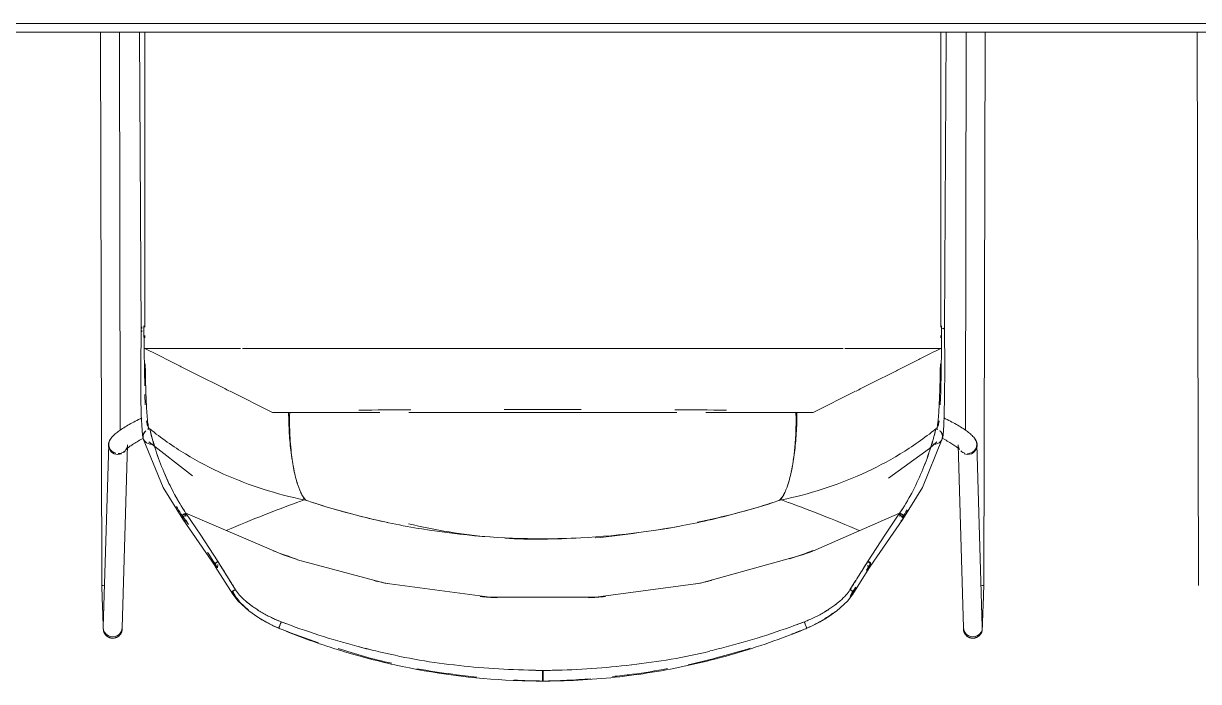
# Model space of a CAD drawing. Header units: millimetres. Extents: x 155927 to 317870, y -36033 to 97293.
# Drawn here: x 201423 to 202108, y 29717 to 30101 of the extents above; entities that cross this region are included whole.
import ezdxf

# ---------------------------------------------------------------- set-up
doc = ezdxf.new("R2010")
doc.units = ezdxf.units.MM
doc.header["$MEASUREMENT"] = 0
doc.layers.add('I-FURN', color=8, linetype='CONTINUOUS', lineweight=9)

msp = doc.modelspace()

# ---------------------------------------------------------------- linework, layer by layer
at = {"layer": 'I-FURN'}
for p, q in [((200630.86, 30100.61), (202820.86, 30100.61)), ((202820.86, 30100.61), (200630.86, 30100.61)), ((200627.86, 30095.61), (202823.86, 30095.61)), ((201467.79, 30095.61), (201468.48, 29772.75)), ((201479.29, 29863.26), (201478.79, 30095.61)), ((201490.47, 30095.61), (201491.54, 29921.14)), ((201961.25, 30095.61), (201960.18, 29922.57)), ((201972.93, 30095.61), (201972.44, 29863.27)), ((201983.24, 29772.75), (201983.93, 30095.61)), ((202107.79, 30095.61), (202108.48, 29772.75)), ((201491.52, 29923.13), (201491.33, 29899.19)), ((201493.22, 29910.82), (201493.12, 29924.2)), ((201958.6, 29924.2), (201958.5, 29910.81)), ((201959.22, 29922.78), (201958.67, 29922.82)), ((201959.67, 29922.73), (201959.22, 29922.78)), ((201959.99, 29922.67), (201959.67, 29922.73)), ((201959.72, 29922.41), (201960.02, 29922.47)), ((201960.02, 29922.47), (201960.17, 29922.54)), ((201960.17, 29922.54), (201960.16, 29922.61)), ((201960.21, 29923.13), (201960.4, 29899.19)), ((201491.56, 29921.17), (201491.56, 29921.11)), ((201491.71, 29921.04), (201492.01, 29920.98)), ((201492.05, 29921.3), (201491.74, 29921.24)), ((201493.38, 29897.96), (201493.22, 29910.82)), ((201500.9, 29911.07), (201549.53, 29911.07)), ((201560.44, 29911.07), (201617.78, 29911.07)), ((201629.28, 29911.07), (201689.37, 29911.07)), ((201695.62, 29911.07), (201755.77, 29911.07)), ((201762.27, 29911.07), (201822.48, 29911.07)), ((201833.87, 29911.07), (201891.3, 29911.07)), ((201902.14, 29911.07), (201950.82, 29911.07)), ((201958.5, 29910.81), (201958.35, 29897.97)), ((201494.02, 29897.09), (201493.85, 29901.99)), ((201957.87, 29901.99), (201957.71, 29897.23)), ((201491.33, 29899.19), (201491.38, 29882.77)), ((201493.54, 29889.34), (201493.38, 29897.96)), ((201957.71, 29897.23), (201957.71, 29897.09)), ((201958.35, 29897.97), (201958.09, 29886.14)), ((201960.4, 29899.19), (201960.35, 29882.77)), ((201543.04, 29886.22), (201540.35, 29887.57)), ((201911.33, 29887.55), (201908.69, 29886.22)), ((201491.38, 29882.77), (201491.57, 29872.44)), ((201493.92, 29878.25), (201493.69, 29884.26)), ((201568.1, 29873.6), (201543.34, 29886.06)), ((201908.38, 29886.06), (201883.62, 29873.6)), ((201958.09, 29886.14), (201957.8, 29878.22)), ((201960.35, 29882.77), (201960.16, 29872.44)), ((201484.53, 29866.71), (201485.38, 29867.19)), ((201485.38, 29867.19), (201486.25, 29867.67)), ((201486.25, 29867.67), (201487.14, 29868.15)), ((201487.14, 29868.15), (201488.05, 29868.63)), ((201488.05, 29868.63), (201488.98, 29869.11)), ((201488.98, 29869.11), (201489.92, 29869.59)), ((201489.92, 29869.59), (201490.88, 29870.07)), ((201490.88, 29870.07), (201491.86, 29870.55)), ((201491.57, 29872.44), (201491.79, 29866.38)), ((201495.16, 29865.8), (201494.64, 29868.88)), ((201630.79, 29873.6), (201568.1, 29873.6)), ((201725.86, 29873.6), (201647.71, 29873.6)), ((201804.01, 29873.6), (201725.86, 29873.6)), ((201883.62, 29873.6), (201820.92, 29873.6)), ((201957.08, 29868.88), (201956.56, 29865.8)), ((201960.84, 29870.07), (201959.87, 29870.55)), ((201960.16, 29872.44), (201959.93, 29866.38)), ((201961.8, 29869.59), (201960.84, 29870.07)), ((201962.75, 29869.11), (201961.8, 29869.59)), ((201963.67, 29868.63), (201962.75, 29869.11)), ((201964.58, 29868.15), (201963.67, 29868.63)), ((201965.47, 29867.67), (201964.58, 29868.15)), ((201966.34, 29867.19), (201965.47, 29867.67)), ((201967.19, 29866.71), (201966.34, 29867.19)), ((201474.84, 29859.76), (201475.31, 29860.24)), ((201475.31, 29860.24), (201475.81, 29860.71)), ((201475.81, 29860.71), (201476.32, 29861.17)), ((201476.32, 29861.17), (201476.86, 29861.62)), ((201476.86, 29861.62), (201477.43, 29862.08)), ((201477.43, 29862.08), (201478.02, 29862.53)), ((201478.02, 29862.53), (201478.64, 29862.98)), ((201478.64, 29862.98), (201479.28, 29863.44)), ((201479.28, 29863.44), (201479.95, 29863.9)), ((201479.95, 29863.9), (201480.65, 29864.36)), ((201480.65, 29864.36), (201481.38, 29864.82)), ((201481.38, 29864.82), (201482.13, 29865.29)), ((201482.13, 29865.29), (201482.91, 29865.76)), ((201482.91, 29865.76), (201483.71, 29866.24)), ((201483.71, 29866.24), (201484.53, 29866.71)), ((201491.79, 29866.38), (201492.25, 29860.49)), ((201492.25, 29860.49), (201492.66, 29858.53)), ((201492.6, 29860.02), (201492.89, 29861.16)), ((201492.89, 29861.16), (201493.46, 29862.19)), ((201495.92, 29864), (201495.46, 29864.79)), ((201956.26, 29864.79), (201955.81, 29864)), ((201958.27, 29862.19), (201958.84, 29861.16)), ((201958.84, 29861.16), (201959.12, 29860.02)), ((201959.47, 29860.49), (201959.06, 29858.53)), ((201959.93, 29866.38), (201959.47, 29860.49)), ((201968.02, 29866.24), (201967.19, 29866.71)), ((201968.82, 29865.76), (201968.02, 29866.24)), ((201969.59, 29865.29), (201968.82, 29865.76)), ((201970.34, 29864.82), (201969.59, 29865.29)), ((201971.07, 29864.36), (201970.34, 29864.82)), ((201971.77, 29863.9), (201971.07, 29864.36)), ((201972.44, 29863.44), (201971.77, 29863.9)), ((201973.09, 29862.98), (201972.44, 29863.44)), ((201973.7, 29862.53), (201973.09, 29862.98)), ((201974.3, 29862.08), (201973.7, 29862.53)), ((201974.86, 29861.62), (201974.3, 29862.08)), ((201975.4, 29861.17), (201974.86, 29861.62)), ((201975.92, 29860.71), (201975.4, 29861.17)), ((201976.41, 29860.24), (201975.92, 29860.71)), ((201976.88, 29859.76), (201976.41, 29860.24)), ((201472.57, 29855.23), (201469.39, 29748.37)), ((201472.77, 29856.69), (201473.14, 29857.46)), ((201473.14, 29857.46), (201473.54, 29858.13)), ((201473.54, 29858.13), (201473.95, 29858.72)), ((201473.95, 29858.72), (201474.39, 29859.26)), ((201474.39, 29859.26), (201474.84, 29859.76)), ((201480.39, 29748.08), (201483.56, 29854.91)), ((201483.75, 29853.05), (201484.11, 29853.34)), ((201484.11, 29853.34), (201484.51, 29853.65)), ((201484.51, 29853.65), (201484.95, 29853.97)), ((201484.95, 29853.97), (201485.43, 29854.32)), ((201485.43, 29854.32), (201485.96, 29854.68)), ((201485.96, 29854.68), (201486.52, 29855.05)), ((201486.52, 29855.05), (201487.11, 29855.43)), ((201487.11, 29855.43), (201487.74, 29855.83)), ((201487.74, 29855.83), (201488.4, 29856.23)), ((201488.4, 29856.23), (201489.09, 29856.64)), ((201489.09, 29856.64), (201489.81, 29857.06)), ((201489.81, 29857.06), (201490.56, 29857.48)), ((201490.56, 29857.48), (201491.33, 29857.91)), ((201491.33, 29857.91), (201492.13, 29858.35)), ((201492.13, 29858.35), (201492.95, 29858.78)), ((201492.95, 29857.75), (201492.62, 29858.86)), ((201492.66, 29858.53), (201492.99, 29857.77)), ((201492.74, 29858.31), (201504.24, 29829.88)), ((201492.99, 29857.77), (201493.58, 29856.91)), ((201493.58, 29856.91), (201494.51, 29856.09)), ((201494.51, 29856.09), (201495.63, 29855.52)), ((201495.63, 29855.52), (201496.53, 29855.29)), ((201495.98, 29856.62), (201521.38, 29836.8)), ((201496.53, 29855.29), (201497.91, 29855.25)), ((201497.91, 29855.25), (201498.95, 29855.46)), ((201958.98, 29858.31), (201947.48, 29829.88)), ((201951.55, 29852.72), (201955.75, 29856.63)), ((201953.81, 29855.25), (201952.77, 29855.46)), ((201955.19, 29855.29), (201953.81, 29855.25)), ((201956.09, 29855.52), (201955.19, 29855.29)), ((201957.22, 29856.09), (201956.09, 29855.52)), ((201958.14, 29856.91), (201957.22, 29856.09)), ((201958.73, 29857.77), (201958.14, 29856.91)), ((201959.06, 29858.53), (201958.73, 29857.77)), ((201959.1, 29858.86), (201958.77, 29857.75)), ((201959.59, 29858.35), (201958.78, 29858.78)), ((201960.39, 29857.91), (201959.59, 29858.35)), ((201961.16, 29857.48), (201960.39, 29857.91)), ((201961.91, 29857.06), (201961.16, 29857.48)), ((201962.63, 29856.64), (201961.91, 29857.06)), ((201963.32, 29856.23), (201962.63, 29856.64)), ((201963.98, 29855.83), (201963.32, 29856.23)), ((201964.61, 29855.43), (201963.98, 29855.83)), ((201965.21, 29855.05), (201964.61, 29855.43)), ((201965.77, 29854.68), (201965.21, 29855.05)), ((201966.29, 29854.32), (201965.77, 29854.68)), ((201966.77, 29853.97), (201966.29, 29854.32)), ((201967.21, 29853.65), (201966.77, 29853.97)), ((201967.61, 29853.34), (201967.21, 29853.65)), ((201967.97, 29853.05), (201967.61, 29853.34)), ((201968.16, 29854.91), (201971.34, 29748.08)), ((201977.33, 29859.26), (201976.88, 29859.76)), ((201977.77, 29858.72), (201977.33, 29859.26)), ((201978.19, 29858.13), (201977.77, 29858.72)), ((201978.59, 29857.46), (201978.19, 29858.13)), ((201978.96, 29856.69), (201978.59, 29857.46)), ((201982.33, 29748.37), (201979.16, 29855.23)), ((201482.71, 29852.06), (201482.74, 29852.1)), ((201482.74, 29852.1), (201482.83, 29852.2)), ((201482.83, 29852.2), (201482.98, 29852.36)), ((201482.98, 29852.36), (201483.19, 29852.55)), ((201483.19, 29852.55), (201483.45, 29852.79)), ((201483.45, 29852.79), (201483.75, 29853.05)), ((201927.61, 29835.42), (201951.55, 29852.72)), ((201968.28, 29852.79), (201967.97, 29853.05)), ((201968.54, 29852.55), (201968.28, 29852.79)), ((201968.74, 29852.36), (201968.54, 29852.55)), ((201968.89, 29852.2), (201968.74, 29852.36)), ((201968.98, 29852.1), (201968.89, 29852.2)), ((201969.01, 29852.06), (201968.98, 29852.1)), ((201504.24, 29829.88), (201515.78, 29811.49)), ((201947.48, 29829.88), (201935.94, 29811.49)), ((201515.38, 29812.8), (201515.45, 29813.27)), ((201515.42, 29812.32), (201515.38, 29812.8)), ((201515.57, 29811.86), (201515.42, 29812.32)), ((201515.45, 29813.27), (201515.63, 29813.72)), ((201516.58, 29813.3), (201515.57, 29811.86)), ((201515.63, 29813.72), (201515.9, 29814.11)), ((201515.9, 29814.11), (201516.26, 29814.43)), ((201516.26, 29814.43), (201516.69, 29814.66)), ((201516.69, 29814.66), (201517.16, 29814.8)), ((201517.64, 29814.82), (201516.82, 29813.64)), ((201517.16, 29814.8), (201517.64, 29814.82)), ((201517.53, 29813.05), (201517.64, 29814.82)), ((201517.64, 29814.82), (201517.54, 29813.05)), ((201517.58, 29813.01), (201517.64, 29814.82)), ((201517.58, 29813.01), (201517.64, 29814.82)), ((201526.28, 29802.19), (201517.65, 29814.96)), ((201517.65, 29814.96), (201574.3, 29790.65)), ((201883.76, 29792.93), (201934.07, 29814.96)), ((201925.44, 29802.19), (201934.07, 29814.96)), ((201936.15, 29811.86), (201934.08, 29814.82)), ((201934.08, 29814.82), (201934.19, 29813.05)), ((201934.19, 29813.05), (201934.08, 29814.82)), ((201934.08, 29814.82), (201934.14, 29813.01)), ((201934.08, 29814.82), (201934.14, 29813.01)), ((201934.08, 29814.82), (201934.57, 29814.8)), ((201934.57, 29814.8), (201935.03, 29814.66)), ((201935.03, 29814.66), (201935.46, 29814.43)), ((201935.46, 29814.43), (201935.82, 29814.11)), ((201935.82, 29814.11), (201936.1, 29813.72)), ((201936.1, 29813.72), (201936.28, 29813.27)), ((201936.3, 29812.32), (201936.15, 29811.86)), ((201936.28, 29813.27), (201936.35, 29812.8)), ((201936.35, 29812.8), (201936.3, 29812.32)), ((201515.78, 29811.49), (201534.83, 29783.79)), ((201517.51, 29810.84), (201518.62, 29809.27)), ((201935.94, 29811.49), (201916.9, 29783.79)), ((201535.97, 29787.19), (201526.28, 29802.19)), ((201915.76, 29787.19), (201925.44, 29802.19)), ((201530.54, 29791.63), (201535.91, 29783.35)), ((201877.42, 29790.65), (201883.38, 29792.79)), ((201534.51, 29784.92), (201534.61, 29785.34)), ((201534.7, 29785.21), (201534.59, 29784.79)), ((201534.61, 29785.34), (201534.82, 29785.73)), ((201534.9, 29785.6), (201534.7, 29785.21)), ((201534.82, 29785.73), (201535.12, 29786.07)), ((201535.2, 29785.94), (201534.9, 29785.6)), ((201535.12, 29786.07), (201535.49, 29786.34)), ((201535.57, 29786.21), (201535.2, 29785.94)), ((201535.49, 29786.34), (201535.9, 29786.52)), ((201535.99, 29786.39), (201535.57, 29786.21)), ((201535.9, 29786.52), (201536.34, 29786.6)), ((201546.6, 29770.19), (201535.97, 29787.19)), ((201536.16, 29784.96), (201535.97, 29783.25)), ((201536.43, 29786.47), (201535.99, 29786.39)), ((201536.05, 29783.12), (201536.24, 29784.8)), ((201574.3, 29790.65), (201581.88, 29788.06)), ((201582.73, 29787.78), (201633.77, 29774.19)), ((201817.95, 29774.19), (201877.42, 29790.65)), ((201912.37, 29781.83), (201915.76, 29787.19)), ((201915.74, 29786.39), (201915.29, 29786.47)), ((201916.15, 29786.21), (201915.74, 29786.39)), ((201917.09, 29785.33), (201915.82, 29783.35)), ((201916.52, 29785.94), (201916.15, 29786.21)), ((201916.82, 29785.6), (201916.52, 29785.94)), ((201917.03, 29785.21), (201916.82, 29785.6)), ((201917.12, 29784.37), (201917.13, 29784.79)), ((201534.64, 29784.12), (201534.52, 29784.51)), ((201534.6, 29784.37), (201534.72, 29783.98)), ((201534.86, 29783.77), (201534.64, 29784.12)), ((201534.72, 29783.98), (201534.94, 29783.64)), ((201534.73, 29783.94), (201544.94, 29767.73)), ((201535.17, 29783.51), (201534.86, 29783.77)), ((201534.94, 29783.64), (201535.25, 29783.38)), ((201917.13, 29784.16), (201906.73, 29767.66)), ((201915.82, 29783.35), (201914.76, 29781.69)), ((201915.5, 29784.6), (201915.67, 29783.12)), ((201916.47, 29783.38), (201916.78, 29783.64)), ((201916.78, 29783.64), (201917, 29783.98)), ((201917, 29783.98), (201917.12, 29784.37)), ((201468.72, 29772.79), (201468.48, 29772.75)), ((201468.49, 29772.66), (201468.49, 29772.75)), ((201468.53, 29771.6), (201468.49, 29772.66)), ((201468.57, 29770.54), (201468.53, 29771.6)), ((201468.63, 29772.72), (201469.13, 29772.69)), ((201469.31, 29772.84), (201468.72, 29772.79)), ((201470.22, 29772.88), (201469.31, 29772.84)), ((201633.77, 29774.19), (201694.97, 29765.88)), ((201756.75, 29765.88), (201817.95, 29774.19)), ((201905.12, 29770.19), (201908.62, 29775.83)), ((201908.4, 29771.64), (201905.14, 29766.42)), ((201982.41, 29772.84), (201981.5, 29772.88)), ((201983, 29772.79), (201982.41, 29772.84)), ((201982.59, 29772.69), (201983.1, 29772.72)), ((201983.24, 29772.75), (201983, 29772.79)), ((201983.19, 29771.68), (201983.16, 29770.62)), ((201983.23, 29772.75), (201983.19, 29771.68)), ((201468.61, 29769.49), (201468.57, 29770.54)), ((201468.65, 29768.44), (201468.61, 29769.49)), ((201468.68, 29767.4), (201468.65, 29768.44)), ((201468.72, 29766.37), (201468.68, 29767.4)), ((201468.76, 29765.36), (201468.72, 29766.37)), ((201468.79, 29764.36), (201468.76, 29765.36)), ((201468.83, 29763.37), (201468.79, 29764.36)), ((201544.55, 29769.68), (201546.6, 29766.4)), ((201544.87, 29769.04), (201544.76, 29768.64)), ((201544.76, 29768.64), (201544.76, 29768.24)), ((201544.76, 29768.24), (201544.87, 29767.87)), ((201545.09, 29769.41), (201544.87, 29769.04)), ((201544.87, 29767.87), (201545.08, 29767.55)), ((201544.9, 29767.8), (201548.09, 29763.57)), ((201545.08, 29767.55), (201545.39, 29767.3)), ((201545.39, 29769.74), (201545.09, 29769.41)), ((201545.77, 29769.98), (201545.39, 29769.74)), ((201545.39, 29767.3), (201545.76, 29767.15)), ((201545.76, 29767.15), (201546.18, 29767.1)), ((201546.18, 29770.13), (201545.77, 29769.98)), ((201546.61, 29770.19), (201546.18, 29770.13)), ((201694.97, 29765.88), (201756.75, 29765.88)), ((201906.82, 29767.8), (201903.64, 29763.57)), ((201982.93, 29764.44), (201982.89, 29763.45)), ((201982.97, 29765.44), (201982.93, 29764.44)), ((201983, 29766.45), (201982.97, 29765.44)), ((201983.04, 29767.48), (201983, 29766.45)), ((201983.08, 29768.52), (201983.04, 29767.48)), ((201983.12, 29769.57), (201983.08, 29768.52)), ((201983.16, 29770.62), (201983.12, 29769.57)), ((201468.87, 29762.4), (201468.83, 29763.37)), ((201468.9, 29761.45), (201468.87, 29762.4)), ((201468.93, 29760.52), (201468.9, 29761.45)), ((201468.97, 29759.61), (201468.93, 29760.52)), ((201469, 29758.73), (201468.97, 29759.61)), ((201469.03, 29757.86), (201469, 29758.73)), ((201469.06, 29757.03), (201469.03, 29757.86)), ((201548.09, 29763.57), (201554.25, 29758)), ((201554.25, 29758), (201559.6, 29754.23)), ((201897.48, 29758), (201892.13, 29754.23)), ((201903.64, 29763.57), (201897.48, 29758)), ((201982.69, 29757.93), (201982.66, 29757.1)), ((201982.73, 29758.8), (201982.69, 29757.93)), ((201982.76, 29759.68), (201982.73, 29758.8)), ((201982.79, 29760.59), (201982.76, 29759.68)), ((201982.82, 29761.53), (201982.79, 29760.59)), ((201982.86, 29762.48), (201982.82, 29761.53)), ((201982.89, 29763.45), (201982.86, 29762.48)), ((201469.09, 29756.22), (201469.06, 29757.03)), ((201469.12, 29755.44), (201469.09, 29756.22)), ((201469.15, 29754.69), (201469.12, 29755.44)), ((201469.17, 29753.97), (201469.15, 29754.69)), ((201469.2, 29753.29), (201469.17, 29753.97)), ((201469.22, 29752.63), (201469.2, 29753.29)), ((201469.24, 29752.01), (201469.22, 29752.63)), ((201469.27, 29751.43), (201469.24, 29752.01)), ((201469.29, 29750.88), (201469.27, 29751.43)), ((201469.3, 29750.37), (201469.29, 29750.88)), ((201559.6, 29754.23), (201566.79, 29750.16)), ((201572.85, 29750.6), (201572.68, 29750.17)), ((201573, 29750.98), (201572.85, 29750.6)), ((201573.12, 29751.28), (201573, 29750.98)), ((201573.2, 29751.49), (201573.12, 29751.28)), ((201573.24, 29751.59), (201573.2, 29751.49)), ((201878.52, 29751.49), (201878.48, 29751.59)), ((201878.61, 29751.28), (201878.52, 29751.49)), ((201878.73, 29750.98), (201878.61, 29751.28)), ((201878.88, 29750.6), (201878.73, 29750.98)), ((201879.05, 29750.17), (201878.88, 29750.6)), ((201892.13, 29754.23), (201884.93, 29750.16)), ((201982.44, 29750.92), (201982.42, 29750.41)), ((201982.46, 29751.47), (201982.44, 29750.92)), ((201982.48, 29752.06), (201982.46, 29751.47)), ((201982.5, 29752.68), (201982.48, 29752.06)), ((201982.53, 29753.34), (201982.5, 29752.68)), ((201982.55, 29754.03), (201982.53, 29753.34)), ((201982.58, 29754.75), (201982.55, 29754.03)), ((201982.61, 29755.5), (201982.58, 29754.75)), ((201982.63, 29756.28), (201982.61, 29755.5)), ((201982.66, 29757.1), (201982.63, 29756.28)), ((201469.32, 29749.9), (201469.3, 29750.37)), ((201469.34, 29749.46), (201469.32, 29749.9)), ((201469.35, 29749.06), (201469.34, 29749.46)), ((201469.36, 29748.71), (201469.35, 29749.06)), ((201469.38, 29748.39), (201469.36, 29748.71)), ((201469.39, 29748.12), (201469.38, 29748.39)), ((201469.58, 29746.81), (201469.39, 29748.2)), ((201469.39, 29747.89), (201469.39, 29748.12)), ((201469.39, 29748.02), (201469.4, 29747.81)), ((201469.4, 29747.7), (201469.39, 29747.89)), ((201469.4, 29747.81), (201469.4, 29747.63)), ((201469.41, 29747.55), (201469.4, 29747.7)), ((201469.4, 29747.63), (201469.41, 29747.5)), ((201469.41, 29747.44), (201469.41, 29747.55)), ((201469.41, 29747.5), (201469.41, 29747.41)), ((201469.41, 29747.38), (201469.41, 29747.44)), ((201469.41, 29747.41), (201469.41, 29747.36)), ((201469.41, 29747.36), (201469.41, 29747.38)), ((201469.42, 29747.26), (201469.41, 29747.36)), ((201469.41, 29747.36), (201469.41, 29747.36)), ((201469.43, 29747.04), (201469.42, 29747.26)), ((201469.46, 29746.82), (201469.43, 29747.04)), ((201469.49, 29746.61), (201469.46, 29746.82)), ((201469.54, 29746.39), (201469.49, 29746.61)), ((201469.59, 29746.18), (201469.54, 29746.39)), ((201470.13, 29745.52), (201469.58, 29746.81)), ((201469.65, 29745.96), (201469.59, 29746.18)), ((201469.71, 29745.76), (201469.65, 29745.96)), ((201469.79, 29745.55), (201469.71, 29745.76)), ((201469.87, 29745.35), (201469.79, 29745.55)), ((201469.97, 29745.15), (201469.87, 29745.35)), ((201470.07, 29744.95), (201469.97, 29745.15)), ((201470.18, 29744.76), (201470.07, 29744.95)), ((201471.01, 29744.42), (201470.13, 29745.52)), ((201470.29, 29744.57), (201470.18, 29744.76)), ((201470.41, 29744.39), (201470.29, 29744.57)), ((201470.54, 29744.21), (201470.41, 29744.39)), ((201470.68, 29744.04), (201470.54, 29744.21)), ((201470.83, 29743.87), (201470.68, 29744.04)), ((201470.98, 29743.71), (201470.83, 29743.87)), ((201471.13, 29743.56), (201470.98, 29743.71)), ((201472.15, 29743.57), (201471.01, 29744.42)), ((201471.3, 29743.41), (201471.13, 29743.56)), ((201473.47, 29743.04), (201472.15, 29743.57)), ((201477.64, 29743.59), (201476.32, 29743.05)), ((201478.78, 29744.44), (201477.64, 29743.59)), ((201478.73, 29743.6), (201478.57, 29743.45)), ((201478.88, 29743.75), (201478.73, 29743.6)), ((201479.65, 29745.56), (201478.78, 29744.44)), ((201479.03, 29743.91), (201478.88, 29743.75)), ((201479.17, 29744.08), (201479.03, 29743.91)), ((201479.31, 29744.26), (201479.17, 29744.08)), ((201479.44, 29744.43), (201479.31, 29744.26)), ((201479.56, 29744.62), (201479.44, 29744.43)), ((201479.67, 29744.81), (201479.56, 29744.62)), ((201480.2, 29746.85), (201479.65, 29745.56)), ((201479.78, 29745), (201479.67, 29744.81)), ((201479.88, 29745.2), (201479.78, 29745)), ((201479.97, 29745.4), (201479.88, 29745.2)), ((201480.05, 29745.6), (201479.97, 29745.4)), ((201480.13, 29745.81), (201480.05, 29745.6)), ((201480.19, 29746.02), (201480.13, 29745.81)), ((201480.25, 29746.23), (201480.19, 29746.02)), ((201480.39, 29748.24), (201480.2, 29746.85)), ((201480.3, 29746.44), (201480.25, 29746.23)), ((201480.34, 29746.66), (201480.3, 29746.44)), ((201480.32, 29750.25), (201480.33, 29749.82)), ((201480.33, 29749.82), (201480.35, 29749.43)), ((201480.37, 29746.88), (201480.34, 29746.66)), ((201480.35, 29749.43), (201480.36, 29749.08)), ((201480.36, 29749.08), (201480.37, 29748.77)), ((201480.37, 29748.77), (201480.38, 29748.5)), ((201480.39, 29747.1), (201480.37, 29746.88)), ((201480.38, 29748.5), (201480.39, 29748.27)), ((201480.39, 29748.29), (201480.38, 29748.42)), ((201480.39, 29748.1), (201480.39, 29748.29)), ((201480.39, 29748.27), (201480.4, 29748.08)), ((201480.4, 29747.95), (201480.39, 29748.1)), ((201480.41, 29747.32), (201480.39, 29747.1)), ((201480.4, 29748.08), (201480.4, 29747.94)), ((201480.4, 29747.84), (201480.4, 29747.95)), ((201480.4, 29747.94), (201480.4, 29747.83)), ((201480.41, 29747.78), (201480.4, 29747.84)), ((201480.4, 29747.83), (201480.41, 29747.77)), ((201480.41, 29747.76), (201480.41, 29747.78)), ((201480.41, 29747.77), (201480.41, 29747.76)), ((201480.41, 29747.76), (201480.41, 29747.54)), ((201480.41, 29747.54), (201480.41, 29747.32)), ((201571.81, 29747.96), (201571.78, 29747.87)), ((201571.89, 29748.17), (201571.81, 29747.96)), ((201572.01, 29748.46), (201571.89, 29748.17)), ((201572.15, 29748.84), (201572.01, 29748.46)), ((201572.32, 29749.26), (201572.15, 29748.84)), ((201572.5, 29749.72), (201572.32, 29749.26)), ((201572.68, 29750.17), (201572.5, 29749.72)), ((201879.23, 29749.72), (201879.05, 29750.17)), ((201879.4, 29749.26), (201879.23, 29749.72)), ((201879.57, 29748.84), (201879.4, 29749.26)), ((201879.72, 29748.46), (201879.57, 29748.84)), ((201879.83, 29748.17), (201879.72, 29748.46)), ((201879.91, 29747.96), (201879.83, 29748.17)), ((201879.94, 29747.87), (201879.91, 29747.96)), ((201971.31, 29747.73), (201971.32, 29747.76)), ((201971.31, 29747.51), (201971.31, 29747.73)), ((201971.32, 29747.29), (201971.31, 29747.51)), ((201971.32, 29747.95), (201971.33, 29748.1)), ((201971.33, 29748.03), (201971.32, 29747.9)), ((201971.32, 29747.84), (201971.32, 29747.95)), ((201971.32, 29747.9), (201971.32, 29747.81)), ((201971.32, 29747.78), (201971.32, 29747.84)), ((201971.32, 29747.81), (201971.32, 29747.76)), ((201971.32, 29747.76), (201971.32, 29747.78)), ((201971.32, 29747.76), (201971.32, 29747.76)), ((201971.33, 29747.07), (201971.32, 29747.29)), ((201971.34, 29748.42), (201971.33, 29748.21)), ((201971.33, 29748.1), (201971.34, 29748.29)), ((201971.33, 29748.21), (201971.33, 29748.03)), ((201971.36, 29746.85), (201971.33, 29747.07)), ((201971.34, 29748.52), (201971.35, 29748.79)), ((201971.34, 29748.29), (201971.34, 29748.52)), ((201971.52, 29746.85), (201971.34, 29748.24)), ((201971.35, 29748.79), (201971.37, 29749.11)), ((201971.39, 29746.64), (201971.36, 29746.85)), ((201971.37, 29749.11), (201971.38, 29749.47)), ((201971.38, 29749.47), (201971.39, 29749.86)), ((201971.39, 29749.86), (201971.41, 29750.3)), ((201971.43, 29746.42), (201971.39, 29746.64)), ((201971.48, 29746.21), (201971.43, 29746.42)), ((201971.54, 29745.99), (201971.48, 29746.21)), ((201972.07, 29745.56), (201971.52, 29746.85)), ((201971.61, 29745.78), (201971.54, 29745.99)), ((201971.68, 29745.58), (201971.61, 29745.78)), ((201971.76, 29745.37), (201971.68, 29745.58)), ((201971.86, 29745.17), (201971.76, 29745.37)), ((201971.95, 29744.98), (201971.86, 29745.17)), ((201972.06, 29744.78), (201971.95, 29744.98)), ((201972.18, 29744.6), (201972.06, 29744.78)), ((201972.94, 29744.44), (201972.07, 29745.56)), ((201972.3, 29744.41), (201972.18, 29744.6)), ((201972.43, 29744.24), (201972.3, 29744.41)), ((201972.56, 29744.06), (201972.43, 29744.24)), ((201972.71, 29743.9), (201972.56, 29744.06)), ((201972.86, 29743.73), (201972.71, 29743.9)), ((201973.01, 29743.58), (201972.86, 29743.73)), ((201974.08, 29743.59), (201972.94, 29744.44)), ((201973.17, 29743.43), (201973.01, 29743.58)), ((201975.4, 29743.05), (201974.08, 29743.59)), ((201979.58, 29743.57), (201978.25, 29743.04)), ((201980.72, 29744.42), (201979.58, 29743.57)), ((201980.66, 29743.62), (201980.5, 29743.47)), ((201980.81, 29743.78), (201980.66, 29743.62)), ((201981.59, 29745.52), (201980.72, 29744.42)), ((201980.96, 29743.94), (201980.81, 29743.78)), ((201981.1, 29744.11), (201980.96, 29743.94)), ((201981.24, 29744.29), (201981.1, 29744.11)), ((201981.36, 29744.47), (201981.24, 29744.29)), ((201981.48, 29744.65), (201981.36, 29744.47)), ((201981.59, 29744.84), (201981.48, 29744.65)), ((201982.15, 29746.81), (201981.59, 29745.52)), ((201981.7, 29745.03), (201981.59, 29744.84)), ((201981.8, 29745.23), (201981.7, 29745.03)), ((201981.89, 29745.43), (201981.8, 29745.23)), ((201981.97, 29745.64), (201981.89, 29745.43)), ((201982.04, 29745.84), (201981.97, 29745.64)), ((201982.1, 29746.05), (201982.04, 29745.84)), ((201982.16, 29746.27), (201982.1, 29746.05)), ((201982.34, 29748.2), (201982.15, 29746.81)), ((201982.21, 29746.48), (201982.16, 29746.27)), ((201982.24, 29746.7), (201982.21, 29746.48)), ((201982.27, 29746.92), (201982.24, 29746.7)), ((201982.3, 29747.14), (201982.27, 29746.92)), ((201982.31, 29747.36), (201982.3, 29747.14)), ((201982.32, 29747.56), (201982.31, 29747.45)), ((201982.31, 29747.44), (201982.32, 29747.55)), ((201982.31, 29747.45), (201982.31, 29747.38)), ((201982.31, 29747.38), (201982.31, 29747.44)), ((201982.31, 29747.38), (201982.31, 29747.36)), ((201982.31, 29747.36), (201982.31, 29747.38)), ((201982.33, 29747.9), (201982.32, 29747.71)), ((201982.32, 29747.7), (201982.33, 29747.89)), ((201982.32, 29747.71), (201982.32, 29747.56)), ((201982.32, 29747.55), (201982.32, 29747.7)), ((201982.34, 29748.14), (201982.33, 29747.9)), ((201982.33, 29747.89), (201982.33, 29748.02)), ((201982.35, 29748.42), (201982.34, 29748.14)), ((201982.36, 29748.74), (201982.35, 29748.42)), ((201982.37, 29749.09), (201982.36, 29748.74)), ((201982.39, 29749.49), (201982.37, 29749.09)), ((201982.4, 29749.93), (201982.39, 29749.49)), ((201982.42, 29750.41), (201982.4, 29749.93)), ((201471.46, 29743.27), (201471.3, 29743.41)), ((201471.64, 29743.14), (201471.46, 29743.27)), ((201471.82, 29743.01), (201471.64, 29743.14)), ((201472, 29742.89), (201471.82, 29743.01)), ((201472.19, 29742.78), (201472, 29742.89)), ((201472.38, 29742.67), (201472.19, 29742.78)), ((201472.58, 29742.57), (201472.38, 29742.67)), ((201472.78, 29742.48), (201472.58, 29742.57)), ((201472.99, 29742.4), (201472.78, 29742.48)), ((201473.19, 29742.33), (201472.99, 29742.4)), ((201473.41, 29742.27), (201473.19, 29742.33)), ((201473.62, 29742.21), (201473.41, 29742.27)), ((201474.9, 29742.86), (201473.47, 29743.04)), ((201473.83, 29742.16), (201473.62, 29742.21)), ((201474.05, 29742.12), (201473.83, 29742.16)), ((201474.27, 29742.09), (201474.05, 29742.12)), ((201474.49, 29742.07), (201474.27, 29742.09)), ((201474.71, 29742.06), (201474.49, 29742.07)), ((201474.93, 29742.06), (201474.71, 29742.06)), ((201476.32, 29743.05), (201474.9, 29742.86)), ((201474.95, 29742.06), (201474.93, 29742.06)), ((201475.17, 29742.06), (201474.95, 29742.06)), ((201475.39, 29742.08), (201475.17, 29742.06)), ((201475.61, 29742.1), (201475.39, 29742.08)), ((201475.83, 29742.13), (201475.61, 29742.1)), ((201476.04, 29742.17), (201475.83, 29742.13)), ((201476.26, 29742.22), (201476.04, 29742.17)), ((201476.47, 29742.28), (201476.26, 29742.22)), ((201476.68, 29742.35), (201476.47, 29742.28)), ((201476.89, 29742.42), (201476.68, 29742.35)), ((201477.09, 29742.51), (201476.89, 29742.42)), ((201477.29, 29742.6), (201477.09, 29742.51)), ((201477.49, 29742.7), (201477.29, 29742.6)), ((201477.68, 29742.8), (201477.49, 29742.7)), ((201477.87, 29742.92), (201477.68, 29742.8)), ((201478.05, 29743.04), (201477.87, 29742.92)), ((201478.23, 29743.17), (201478.05, 29743.04)), ((201478.4, 29743.3), (201478.23, 29743.17)), ((201478.57, 29743.45), (201478.4, 29743.3)), ((201973.34, 29743.29), (201973.17, 29743.43)), ((201973.52, 29743.15), (201973.34, 29743.29)), ((201973.69, 29743.03), (201973.52, 29743.15)), ((201973.88, 29742.9), (201973.69, 29743.03)), ((201974.07, 29742.79), (201973.88, 29742.9)), ((201974.26, 29742.68), (201974.07, 29742.79)), ((201974.46, 29742.59), (201974.26, 29742.68)), ((201974.66, 29742.5), (201974.46, 29742.59)), ((201974.86, 29742.41), (201974.66, 29742.5)), ((201975.07, 29742.34), (201974.86, 29742.41)), ((201975.28, 29742.27), (201975.07, 29742.34)), ((201975.49, 29742.22), (201975.28, 29742.27)), ((201976.83, 29742.86), (201975.4, 29743.05)), ((201975.7, 29742.17), (201975.49, 29742.22)), ((201975.92, 29742.13), (201975.7, 29742.17)), ((201976.14, 29742.1), (201975.92, 29742.13)), ((201976.36, 29742.07), (201976.14, 29742.1)), ((201976.58, 29742.06), (201976.36, 29742.07)), ((201976.8, 29742.06), (201976.58, 29742.06)), ((201976.89, 29742.06), (201976.8, 29742.06)), ((201978.25, 29743.04), (201976.83, 29742.86)), ((201977.11, 29742.06), (201976.89, 29742.06)), ((201977.33, 29742.08), (201977.11, 29742.06)), ((201977.55, 29742.11), (201977.33, 29742.08)), ((201977.77, 29742.14), (201977.55, 29742.11)), ((201977.98, 29742.18), (201977.77, 29742.14)), ((201978.2, 29742.23), (201977.98, 29742.18)), ((201978.41, 29742.29), (201978.2, 29742.23)), ((201978.62, 29742.36), (201978.41, 29742.29)), ((201978.82, 29742.44), (201978.62, 29742.36)), ((201979.03, 29742.52), (201978.82, 29742.44)), ((201979.23, 29742.61), (201979.03, 29742.52)), ((201979.42, 29742.71), (201979.23, 29742.61)), ((201979.61, 29742.82), (201979.42, 29742.71)), ((201979.8, 29742.94), (201979.61, 29742.82)), ((201979.98, 29743.06), (201979.8, 29742.94)), ((201980.16, 29743.19), (201979.98, 29743.06)), ((201980.33, 29743.33), (201980.16, 29743.19)), ((201980.5, 29743.47), (201980.33, 29743.33)), ((201725.63, 29722.84), (201725.63, 29723.15)), ((201726.09, 29723.15), (201726.09, 29722.84)), ((201725.63, 29722.35), (201725.63, 29722.84)), ((201725.63, 29721.7), (201725.63, 29722.35)), ((201725.63, 29720.95), (201725.63, 29721.7)), ((201725.63, 29720.14), (201725.63, 29720.95)), ((201725.63, 29719.34), (201725.63, 29720.14)), ((201725.63, 29718.59), (201725.63, 29719.34)), ((201725.63, 29717.94), (201725.63, 29718.59)), ((201725.63, 29717.45), (201725.63, 29717.94)), ((201725.63, 29717.14), (201725.63, 29717.45)), ((201725.63, 29717.03), (201725.63, 29717.14)), ((201726.09, 29722.84), (201726.09, 29722.35)), ((201726.09, 29722.35), (201726.09, 29721.7)), ((201726.09, 29721.7), (201726.09, 29720.95)), ((201726.09, 29720.95), (201726.09, 29720.14)), ((201726.09, 29720.14), (201726.09, 29719.34)), ((201726.09, 29719.34), (201726.09, 29718.59)), ((201726.09, 29718.59), (201726.09, 29717.94)), ((201726.09, 29717.94), (201726.09, 29717.45)), ((201726.09, 29717.45), (201726.09, 29717.14)), ((201726.09, 29717.14), (201726.09, 29717.03))]:
    msp.add_line(p, q, dxfattribs=at)
for centre, major_axis, ratio, start_param, end_param in [((201477.85, 29854.58), (-5.08, 2.11), 0.969753, 0, 0.779292), ((201478.06, 29855.07), (-5.5, 0.16), 0.969889, 5.790234, 7.62283), ((201477.85, 29854.58), (-5.08, 2.11), 0.969753, 6.015279, 6.277079), ((201478.06, 29855.07), (-5.5, 0.16), 0.969889, 1.601444, 2.907427), ((201973.66, 29855.07), (5.5, 0.16), 0.969889, 3.372745, 3.634544), ((201973.66, 29855.07), (5.5, 0.16), 0.969889, 4.681742, 6.776137), ((201973.88, 29854.58), (5.08, 2.11), 0.969753, 5.503894, 6.551091), ((201477.85, 29854.58), (-5.08, 2.11), 0.969753, 0.779292, 2.350088), ((201477.85, 29854.58), (-5.08, 2.11), 0.969753, 2.611887, 2.873687), ((201973.66, 29855.07), (5.5, 0.16), 0.969889, 3.896343, 4.419942), ((201973.88, 29854.58), (5.08, 2.11), 0.969753, 3.933097, 5.503894)]:
    msp.add_ellipse(centre, major_axis=major_axis, ratio=ratio, start_param=start_param, end_param=end_param, dxfattribs=at)
for points, knots in [([(201493.67, 30095.59), (201493.67, 30084.46), (201493.67, 30029.58), (201493.67, 29974.76), (201493.67, 29931.08)], [0.3816284, 0.3816284, 0.3816284, 0.3816284, 0.5, 0.9655933, 0.9655933, 0.9655933, 0.9655933]), ([(201958.06, 29932.68), (201958.06, 29976.06), (201958.06, 30030.34), (201958.06, 30084.71), (201958.06, 30095.6)], [-0.9648346, -0.9648346, -0.9648346, -0.9648346, -0.5, -0.3835824, -0.3835824, -0.3835824, -0.3835824]), ([(201491.99, 29922.83), (201491.74, 29922.9), (201491.42, 29923.07), (201491.59, 29923.29), (201491.88, 29923.42), (201492.01, 29923.46)], [-0.8, -0.8, -0.8, -0.8, -0.6, -0.4, -0.3, -0.3, -0.3, -0.3]), ([(201960.01, 29923.33), (201960.18, 29923.25), (201960.25, 29923.12), (201960.14, 29922.98), (201960.07, 29922.94)], [-0.6, -0.6, -0.6, -0.6, -0.4, -0.3, -0.3, -0.3, -0.3]), ([(201543.04, 29886.22), (201540.95, 29887.27), (201536.76, 29889.38), (201530.48, 29892.54), (201524.21, 29895.69), (201518, 29898.82), (201511.86, 29901.91), (201503.72, 29906.01), (201497.68, 29909.05), (201493.69, 29911.06)], [-0.6666667, -0.6666667, -0.6666667, -0.6666667, -0.5833333, -0.5, -0.4166667, -0.3333333, -0.25, -0.1666667, -0.000257, -0.000257, -0.000257, -0.000257]), ([(201958.04, 29911.06), (201954.04, 29909.05), (201948, 29906.01), (201939.87, 29901.91), (201933.72, 29898.82), (201927.51, 29895.69), (201921.25, 29892.54), (201914.96, 29889.38), (201910.78, 29887.27), (201908.69, 29886.22)], [-0.999743, -0.999743, -0.999743, -0.999743, -0.8333333, -0.75, -0.6666667, -0.5833333, -0.5, -0.4166667, -0.3333333, -0.3333333, -0.3333333, -0.3333333]), ([(201493.87, 29900.77), (201493.91, 29898.94), (201493.98, 29895.36), (201494.14, 29888.37), (201494.36, 29882.05), (201494.62, 29876.53), (201494.85, 29872.97), (201495.09, 29869.9), (201495.35, 29867.49), (201495.62, 29865.71), (201495.95, 29864.28), (201496.18, 29864.11), (201496.33, 29864.1)], [-0.75, -0.75, -0.75, -0.75, -0.6875, -0.625, -0.5, -0.4375, -0.375, -0.3125, -0.25, -0.1875, -0.125, -0.0303274, -0.0303274, -0.0303274, -0.0303274]), ([(201955.39, 29864.01), (201955.54, 29863.98), (201955.78, 29864.32), (201956.1, 29865.7), (201956.38, 29867.5), (201956.63, 29869.9), (201956.88, 29872.97), (201957.1, 29876.53), (201957.36, 29882.06), (201957.58, 29888.37), (201957.75, 29895.36), (201957.82, 29898.94), (201957.85, 29900.77)], [0.0303274, 0.0303274, 0.0303274, 0.0303274, 0.125, 0.1875, 0.25, 0.3125, 0.375, 0.4375, 0.5, 0.625, 0.6875, 0.75, 0.75, 0.75, 0.75]), ([(201703.24, 29875.49), (201710.78, 29875.5), (201725.88, 29875.52), (201740.86, 29875.48), (201748.33, 29875.45)], [-0.5758348, -0.5758348, -0.5758348, -0.5758348, -0.5, -0.4242935, -0.4242935, -0.4242935, -0.4242935]), ([(201578.15, 29873.59), (201578.09, 29871.32), (201578.07, 29867.75), (201578.18, 29862.95), (201578.42, 29857.77), (201578.87, 29851.97), (201579.41, 29847.69), (201579.68, 29845.81)], [-0.9851579, -0.9851579, -0.9851579, -0.9851579, -0.8928571, -0.8392857, -0.7857143, -0.6785714, -0.5893271, -0.5893271, -0.5893271, -0.5893271]), ([(201874.19, 29873.6), (201874.16, 29869.49), (201873.89, 29861.52), (201872.84, 29850.06), (201871.18, 29839.94), (201869.03, 29831.58), (201866.9, 29826.33), (201865.53, 29824.06), (201865.06, 29823.39)], [-1, -1, -1, -1, -0.8333333, -0.6666667, -0.5, -0.3333333, -0.1666667, -0.0807818, -0.0807818, -0.0807818, -0.0807818]), ([(201873.57, 29873.59), (201873.65, 29870.44), (201873.65, 29863.88), (201873.11, 29854.35), (201872.42, 29848.44), (201872.05, 29845.82)], [0.0148525, 0.0148525, 0.0148525, 0.0148525, 0.1428571, 0.2857143, 0.4107474, 0.4107474, 0.4107474, 0.4107474]), ([(201494.31, 29863.09), (201494.15, 29862.96), (201493.65, 29862.49), (201492.98, 29861.51), (201492.63, 29860.2), (201492.66, 29859.33), (201492.73, 29858.95)], [-0.8461538, -0.8461538, -0.8461538, -0.8461538, -0.8076923, -0.7115385, -0.6153846, -0.5384615, -0.5384615, -0.5384615, -0.5384615]), ([(201509.7, 29828.38), (201507.9, 29831.88), (201504.3, 29839.6), (201499.82, 29851.7), (201497.45, 29859.99), (201496.47, 29864.11)], [0.2849816, 0.2849816, 0.2849816, 0.2849816, 0.5, 0.75, 1, 1, 1, 1]), ([(201938.19, 29821.43), (201939.21, 29823.16), (201942.42, 29828.91), (201947.2, 29839), (201951.9, 29851.7), (201954.27, 29859.99), (201955.26, 29864.11)], [-0.859181, -0.859181, -0.859181, -0.859181, -0.75, -0.5, -0.25, 0, 0, 0, 0]), ([(201504.72, 29839.05), (201502.95, 29843.24), (201500.65, 29849.25), (201498.96, 29855.15), (201498.48, 29856.89)], [0.5000185, 0.5000185, 0.5000185, 0.5000185, 0.75, 0.8548188, 0.8548188, 0.8548188, 0.8548188]), ([(201953.34, 29856.9), (201952.83, 29855.16), (201951.01, 29849.24), (201948.71, 29843.26), (201947, 29839.05)], [-0.8548188, -0.8548188, -0.8548188, -0.8548188, -0.75, -0.5000185, -0.5000185, -0.5000185, -0.5000185]), ([(201517.64, 29814.82), (201515.1, 29818.69), (201510.37, 29826.58), (201506.54, 29834.86), (201504.72, 29839.05)], [0.0000387, 0.0000387, 0.0000387, 0.0000387, 0.25, 0.5, 0.5, 0.5, 0.5]), ([(201947, 29839.05), (201945.24, 29834.86), (201941.32, 29826.58), (201936.62, 29818.69), (201934.08, 29814.82)], [-0.5, -0.5, -0.5, -0.5, -0.25, -0.0000387, -0.0000387, -0.0000387, -0.0000387]), ([(201514.25, 29820.22), (201512.97, 29822.35), (201511.43, 29825.05), (201510.01, 29827.8), (201509.72, 29828.37)], [0.1152922, 0.1152922, 0.1152922, 0.1152922, 0.25, 0.2847824, 0.2847824, 0.2847824, 0.2847824]), ([(201586.67, 29823.38), (201586.19, 29824.06), (201584.87, 29826.26), (201583.62, 29829.3), (201582.87, 29831.58)], [-0.9193728, -0.9193728, -0.9193728, -0.9193728, -0.8333333, -0.674998, -0.674998, -0.674998, -0.674998]), ([(201584.46, 29827.41), (201584.85, 29826.58), (201586.01, 29824.38), (201587.23, 29822.92), (201588.07, 29822.26)], [-0.2159469, -0.2159469, -0.2159469, -0.2159469, -0.1428571, 0, 0, 0, 0]), ([(201867.26, 29827.41), (201867.25, 29827.39), (201866.68, 29826.17), (201865.51, 29824.09), (201864.28, 29822.75), (201863.65, 29822.26)], [0.7840583, 0.7840583, 0.7840583, 0.7840583, 0.7857143, 0.8928571, 1, 1, 1, 1]), ([(201541.18, 29804.87), (201548.62, 29808.03), (201562.52, 29813.74), (201576.42, 29818.99), (201582.88, 29821.38)], [-0.9812463, -0.9812463, -0.9812463, -0.9812463, -0.5, -0.0820954, -0.0820954, -0.0820954, -0.0820954]), ([(201586.69, 29822.78), (201597.9, 29819.02), (201620.55, 29812.42), (201666.85, 29802.89), (201725.87, 29798.1), (201784.88, 29802.9), (201831.19, 29812.42), (201853.83, 29819.02), (201865.04, 29822.78)], [0, 0, 0, 0, 0.125, 0.25, 0.5, 0.75, 0.875, 1, 1, 1, 1]), ([(201869.18, 29821.27), (201875.53, 29818.93), (201889.31, 29813.68), (201903.1, 29808.02), (201910.54, 29804.87)], [-0.9105873, -0.9105873, -0.9105873, -0.9105873, -0.5, -0.0187577, -0.0187577, -0.0187577, -0.0187577]), ([(201517.4, 29810.7), (201517.03, 29810.7), (201516.49, 29810.85), (201515.92, 29811.28), (201515.61, 29811.72), (201515.43, 29812.22), (201515.39, 29812.76), (201515.5, 29813.3), (201515.74, 29813.8), (201516.1, 29814.24), (201516.56, 29814.57), (201517.09, 29814.78), (201517.46, 29814.83), (201517.64, 29814.83)], [-1, -1, -1, -1, -0.833333, -0.75, -0.666667, -0.583333, -0.5, -0.416667, -0.333333, -0.25, -0.166667, -0.083333, 0, 0, 0, 0]), ([(201934.08, 29814.83), (201934.27, 29814.83), (201934.64, 29814.78), (201935.16, 29814.57), (201935.62, 29814.24), (201936.11, 29813.66), (201936.41, 29812.76), (201936.21, 29811.86), (201935.8, 29811.28), (201935.38, 29810.95), (201935.04, 29810.82), (201934.87, 29810.77)], [-1, -1, -1, -1, -0.9166667, -0.8333333, -0.75, -0.6666667, -0.5, -0.3333333, -0.25, -0.1666667, -0.0833333, -0.0833333, -0.0833333, -0.0833333]), ([(201515.57, 29811.86), (201515.66, 29811.66), (201515.91, 29811.28), (201516.54, 29810.84), (201517.07, 29810.71), (201517.39, 29810.71)], [-1, -1, -1, -1, -0.7, -0.4, 0, 0, 0, 0]), ([(201804.59, 29807.15), (201797.03, 29805.77), (201781.12, 29803.43), (201765.02, 29801.37), (201756.58, 29800.53)], [-0.7822393, -0.7822393, -0.7822393, -0.7822393, -0.7, -0.6098459, -0.6098459, -0.6098459, -0.6098459]), ([(201934.8, 29810.76), (201935.1, 29810.83), (201935.52, 29811.03), (201935.94, 29811.47), (201936.09, 29811.73), (201936.15, 29811.86)], [-0.8, -0.8, -0.8, -0.8, -0.4, -0.2, 0, 0, 0, 0]), ([(201869.79, 29788.25), (201872.95, 29789.31), (201877.59, 29790.88), (201882.17, 29792.63), (201883.64, 29793.2)], [-0.11704847, -0.11704847, -0.11704847, -0.11704847, -0.09090909, -0.07853778, -0.07853778, -0.07853778, -0.07853778]), ([(201546.61, 29770.19), (201544.83, 29773.08), (201541.34, 29778.7), (201537.99, 29784.01), (201536.34, 29786.6)], [0.0002356, 0.0002356, 0.0002356, 0.0002356, 0.5, 1, 1, 1, 1]), ([(201915.52, 29786.82), (201913.85, 29784.2), (201910.45, 29778.81), (201906.91, 29773.11), (201905.11, 29770.19)], [0, 0, 0, 0, 0.5, 0.9953931, 0.9953931, 0.9953931, 0.9953931]), ([(201915.52, 29786.82), (201915.82, 29786.81), (201916.27, 29786.67), (201916.76, 29786.31), (201917.06, 29785.96), (201917.2, 29785.7), (201917.25, 29785.56)], [-1, -1, -1, -1, -0.8333333, -0.75, -0.6666667, -0.5833333, -0.5833333, -0.5833333, -0.5833333]), ([(201468.61, 29772.78), (201468.6, 29772.78), (201468.55, 29772.77), (201468.5, 29772.76), (201468.49, 29772.75), (201468.49, 29772.75)], [-0.55555556, -0.55555556, -0.55555556, -0.55555556, -0.54861111, -0.51388889, -0.48924147, -0.48924147, -0.48924147, -0.48924147]), ([(201982.58, 29772.69), (201982.62, 29772.7), (201982.84, 29772.7), (201983.05, 29772.71), (201983.16, 29772.73), (201983.18, 29772.73)], [-0.6666667, -0.6666667, -0.6666667, -0.6666667, -0.6527778, -0.5833333, -0.5555556, -0.5555556, -0.5555556, -0.5555556]), ([(201546.17, 29767.11), (201545.88, 29767.11), (201545.33, 29767.25), (201544.79, 29767.84), (201544.68, 29768.65), (201544.97, 29769.32), (201545.38, 29769.75), (201545.76, 29769.99), (201546.18, 29770.15), (201546.47, 29770.19), (201546.61, 29770.19)], [-1, -1, -1, -1, -0.833333, -0.666667, -0.5, -0.333333, -0.25, -0.166667, -0.083333, 0, 0, 0, 0]), ([(201568.98, 29753.38), (201568.37, 29753.66), (201566.76, 29754.41), (201564.25, 29755.7), (201561.51, 29757.26), (201558.93, 29758.88), (201556.51, 29760.53), (201554.29, 29762.2), (201551.6, 29764.43), (201548.78, 29767.19), (201547.19, 29769.21), (201546.6, 29770.19)], [0.1155675, 0.1155675, 0.1155675, 0.1155675, 0.1666667, 0.25, 0.3333333, 0.4166667, 0.5, 0.5833333, 0.6666667, 0.8333333, 1, 1, 1, 1]), ([(201546.6, 29766.4), (201547.19, 29765.42), (201548.4, 29763.89), (201550.5, 29761.69), (201552.23, 29760.08), (201553.48, 29759.01), (201554.09, 29758.51)], [0, 0, 0, 0, 0.1666667, 0.25, 0.3333333, 0.405951, 0.405951, 0.405951, 0.405951]), ([(201905.12, 29770.19), (201904.53, 29769.21), (201902.95, 29767.19), (201900.13, 29764.43), (201897.43, 29762.2), (201895.21, 29760.53), (201892.8, 29758.88), (201890.21, 29757.26), (201887.47, 29755.7), (201883.63, 29753.72), (201880.56, 29752.4), (201878.48, 29751.59)], [0, 0, 0, 0, 0.166667, 0.333333, 0.416667, 0.5, 0.583333, 0.666667, 0.75, 0.833333, 1, 1, 1, 1]), ([(201906.92, 29768.16), (201906.94, 29768.29), (201906.94, 29768.56), (201906.82, 29768.97), (201906.6, 29769.35), (201906.3, 29769.67), (201905.79, 29770), (201905.35, 29770.11), (201905.06, 29770.11)], [-0.5833333, -0.5833333, -0.5833333, -0.5833333, -0.5, -0.4166667, -0.3333333, -0.25, -0.1666667, 0, 0, 0, 0]), ([(201905.11, 29770.19), (201905.25, 29770.19), (201905.54, 29770.15), (201905.96, 29769.99), (201906.34, 29769.75), (201906.75, 29769.32), (201906.99, 29768.78), (201906.99, 29768.38), (201906.97, 29768.25)], [-1, -1, -1, -1, -0.9166667, -0.8333333, -0.75, -0.6666667, -0.5, -0.4166667, -0.4166667, -0.4166667, -0.4166667]), ([(201549.62, 29762.4), (201550.09, 29761.89), (201551.37, 29760.6), (201552.89, 29759.29), (201553.88, 29758.49)], [0.2558308, 0.2558308, 0.2558308, 0.2558308, 0.3333333, 0.4507099, 0.4507099, 0.4507099, 0.4507099]), ([(201573.24, 29751.6), (201571.16, 29752.41), (201567.05, 29754.17), (201563.37, 29756.21), (201561.54, 29757.28)], [0.0000865, 0.0000865, 0.0000865, 0.0000865, 0.1666667, 0.3333333, 0.3333333, 0.3333333, 0.3333333]), ([(201890.18, 29757.28), (201888.4, 29756.21), (201884.65, 29754.17), (201880.56, 29752.41), (201878.48, 29751.6)], [-0.3333333, -0.3333333, -0.3333333, -0.3333333, -0.1666667, -0.0000865, -0.0000865, -0.0000865, -0.0000865]), ([(201879.94, 29747.87), (201882.09, 29748.78), (201886.25, 29750.71), (201891.85, 29753.98), (201895.03, 29756.23), (201896.45, 29757.33)], [-1, -1, -1, -1, -0.8333333, -0.6666667, -0.5061609, -0.5061609, -0.5061609, -0.5061609]), ([(201561.58, 29753.21), (201562.46, 29752.66), (201564.29, 29751.58), (201568.11, 29749.51), (201571.17, 29748.12), (201573.24, 29747.25)], [0.6666667, 0.6666667, 0.6666667, 0.6666667, 0.75, 0.8333333, 1, 1, 1, 1]), ([(201571.81, 29747.86), (201571.82, 29747.88), (201571.84, 29747.95), (201571.92, 29748.16), (201572.04, 29748.46), (201572.23, 29748.96), (201572.52, 29749.73), (201572.81, 29750.49), (201573.01, 29750.99), (201573.13, 29751.3), (201573.21, 29751.51), (201573.24, 29751.58), (201573.24, 29751.59)], [-1, -1, -1, -1, -0.916667, -0.833333, -0.75, -0.666667, -0.5, -0.333333, -0.25, -0.166667, -0.083333, 0, 0, 0, 0]), ([(201878.48, 29747.25), (201880.55, 29748.12), (201883.61, 29749.51), (201887.44, 29751.58), (201890.18, 29753.21), (201892.76, 29754.88), (201894.36, 29756.01), (201895.14, 29756.58)], [0, 0, 0, 0, 0.1666667, 0.25, 0.3333333, 0.4166667, 0.5, 0.5, 0.5, 0.5]), ([(201878.48, 29751.59), (201878.49, 29751.56), (201878.56, 29751.4), (201878.71, 29750.99), (201878.91, 29750.49), (201879.2, 29749.73), (201879.49, 29748.96), (201879.69, 29748.46), (201879.84, 29748.06), (201879.9, 29747.89), (201879.91, 29747.86)], [-1, -1, -1, -1, -0.833333, -0.75, -0.666667, -0.5, -0.333333, -0.25, -0.166667, 0, 0, 0, 0]), ([(201573.24, 29747.25), (201584, 29742.83), (201605.8, 29734.95), (201650.68, 29722.97), (201699.73, 29716.52), (201751.99, 29717.09), (201795.23, 29722.3), (201837.68, 29732.17), (201865.04, 29741.73), (201878.48, 29747.25)], [0, 0, 0, 0, 0.111111, 0.222222, 0.444444, 0.583333, 0.722222, 0.861111, 1, 1, 1, 1]), ([(201617.44, 29737.34), (201619.26, 29736.86), (201622.89, 29735.94), (201626.53, 29735.03), (201628.34, 29734.58)], [-0.70282678, -0.70282678, -0.70282678, -0.70282678, -0.66666667, -0.63090723, -0.63090723, -0.63090723, -0.63090723]), ([(201823.38, 29734.62), (201825.2, 29735.05), (201828.84, 29735.91), (201832.45, 29736.9), (201834.26, 29737.42)], [0.63092282, 0.63092282, 0.63092282, 0.63092282, 0.66666667, 0.70281944, 0.70281944, 0.70281944, 0.70281944]), ([(201637.77, 29727.42), (201632.41, 29728.63), (201621.84, 29731.1), (201611.52, 29734.37), (201606.46, 29736.07)], [-0.4375747, -0.4375747, -0.4375747, -0.4375747, -0.3333333, -0.2318157, -0.2318157, -0.2318157, -0.2318157]), ([(201846.79, 29736.15), (201841.21, 29734.44), (201829.27, 29731.1), (201817.21, 29727.93), (201810.77, 29726.43)], [0.2224903, 0.2224903, 0.2224903, 0.2224903, 0.3333333, 0.4583693, 0.4583693, 0.4583693, 0.4583693])]:
    msp.add_open_spline(points, degree=3, knots=knots, dxfattribs=at)
for points in [[(201493.67, 30059.61), (201493.67, 30064.19), (201493.67, 30068.78), (201493.67, 30073.36)], [(201958.06, 30069.92), (201958.06, 30066.75), (201958.06, 30063.57), (201958.06, 30060.4)], [(201958.06, 29935.77), (201958.06, 29931.67), (201958.06, 29927.58), (201958.06, 29923.48)], [(201493.67, 29923.46), (201493.67, 29927), (201493.67, 29930.54), (201493.67, 29934.08)], [(201493.67, 29918.6), (201493.67, 29918.18), (201493.68, 29917.76), (201493.68, 29917.34)], [(201958.04, 29917.32), (201958.05, 29917.75), (201958.05, 29918.17), (201958.05, 29918.6)], [(201493.69, 29911.07), (201496.27, 29911.07), (201498.88, 29911.07), (201501.6, 29911.07)], [(201560.43, 29911.07), (201557.13, 29911.07), (201553.82, 29911.07), (201550.53, 29911.07)], [(201629.26, 29911.07), (201625.43, 29911.07), (201621.62, 29911.07), (201617.81, 29911.07)], [(201696.14, 29911.07), (201693.88, 29911.07), (201691.63, 29911.07), (201689.37, 29911.07)], [(201762.27, 29911.07), (201760.08, 29911.07), (201757.89, 29911.07), (201755.7, 29911.07)], [(201833.85, 29911.07), (201830.08, 29911.07), (201826.29, 29911.07), (201822.49, 29911.07)], [(201901.11, 29911.07), (201897.86, 29911.07), (201894.59, 29911.07), (201891.31, 29911.07)], [(201950.1, 29911.07), (201952.81, 29911.07), (201955.45, 29911.07), (201958.04, 29911.07)], [(201618.52, 29875.08), (201628.58, 29875.16), (201638.71, 29875.24), (201648.87, 29875.31)], [(201802.89, 29875.29), (201813.03, 29875.23), (201823.07, 29875.15), (201833.09, 29875.05)], [(201582.75, 29831.94), (201581.97, 29834.38), (201580.54, 29839.95), (201578.89, 29850.08), (201577.83, 29861.53), (201577.56, 29869.49), (201577.53, 29873.6)], [(201496.47, 29864.11), (201496.07, 29864.03), (201495.68, 29863.9), (201495.32, 29863.73)], [(201498.37, 29856.94), (201497.67, 29859.34), (201497.04, 29861.73), (201496.47, 29864.11)], [(201586.56, 29822.75), (201578.53, 29824.39), (201562.69, 29828.54), (201539.47, 29837.33), (201517.13, 29848.99), (201503.21, 29858.75), (201496.47, 29864.11)], [(201955.26, 29864.11), (201948.51, 29858.75), (201934.59, 29848.99), (201912.25, 29837.33), (201889.03, 29828.54), (201873.19, 29824.39), (201865.16, 29822.75)], [(201955.26, 29864.11), (201954.69, 29861.73), (201954.05, 29859.34), (201953.35, 29856.94)], [(201956.4, 29863.73), (201956.04, 29863.9), (201955.65, 29864.03), (201955.25, 29864.11)], [(201958.99, 29858.96), (201959.13, 29859.71), (201958.95, 29861.23), (201958.08, 29862.67), (201957.42, 29863.09)], [(201580.12, 29843.01), (201580.38, 29841.47), (201580.66, 29839.98), (201580.97, 29838.58)], [(201871.6, 29843.02), (201871.34, 29841.48), (201871.06, 29839.98), (201870.76, 29838.58)], [(201582.35, 29833.14), (201582.51, 29832.59), (201582.68, 29832.07), (201582.85, 29831.56)], [(201869.37, 29833.14), (201869.18, 29832.48), (201868.97, 29831.86), (201868.77, 29831.26)], [(201517.64, 29814.82), (201516.65, 29816.33), (201515.68, 29817.86), (201514.75, 29819.39)], [(201586.56, 29822.75), (201585.33, 29822.28), (201584.11, 29821.8), (201582.88, 29821.32)], [(201635.52, 29809.44), (201620.83, 29812.53), (201606.35, 29816.51), (201592.04, 29821)], [(201859.7, 29820.97), (201845.42, 29816.38), (201830.91, 29812.78), (201816.22, 29809.76)], [(201869.12, 29821.21), (201867.8, 29821.73), (201866.48, 29822.24), (201865.16, 29822.75)], [(201512.06, 29818.84), (201513.76, 29816.03), (201515.57, 29813.27), (201517.49, 29810.56)], [(201934.08, 29814.82), (201934.85, 29816), (201935.61, 29817.18), (201936.35, 29818.37)], [(201938.42, 29816.82), (201937.51, 29815.37), (201936.55, 29813.95), (201935.58, 29812.54)], [(201519.11, 29808.29), (201518.53, 29809.11), (201517.96, 29809.91), (201517.4, 29810.7)], [(201695.08, 29801.1), (201678.98, 29802.23), (201663.19, 29805.22), (201647.49, 29808.77)], [(201747.97, 29800.57), (201733.24, 29799.83), (201718.38, 29799.3), (201703.72, 29800.39)], [(201535.89, 29783.36), (201533.96, 29786.35), (201532.03, 29789.32), (201530.19, 29792.1)], [(201568.44, 29793.01), (201573.19, 29791.25), (201577.98, 29789.57), (201582.79, 29787.97)], [(201917.11, 29785.34), (201916.69, 29784.69), (201916.26, 29784.03), (201915.83, 29783.36)], [(201917.35, 29784.73), (201917.32, 29784.59), (201917.24, 29784.33), (201917.02, 29783.98), (201916.81, 29783.81), (201916.7, 29783.73)], [(201914.66, 29781.54), (201915.05, 29782.15), (201915.43, 29782.75), (201915.82, 29783.35)], [(201468.54, 29772.73), (201468.59, 29772.72), (201468.74, 29772.71), (201468.99, 29772.7), (201469.14, 29772.69)], [(201627.37, 29775.64), (201630.41, 29774.97), (201633.46, 29774.32), (201636.51, 29773.71)], [(201815.2, 29773.71), (201818.26, 29774.32), (201821.3, 29774.98), (201824.33, 29775.67)], [(201905.5, 29767.01), (201906.49, 29768.61), (201907.47, 29770.19), (201908.44, 29771.74)], [(201983.23, 29772.75), (201983.23, 29772.76), (201983.19, 29772.77), (201983.12, 29772.78)], [(201545.31, 29768.49), (201545.6, 29768.03), (201545.89, 29767.56), (201546.18, 29767.1)], [(201689.36, 29766.31), (201692.66, 29766.04), (201695.95, 29765.82), (201699.25, 29765.62)], [(201752.47, 29765.62), (201755.77, 29765.82), (201759.06, 29766.04), (201762.36, 29766.3)], [(201561.54, 29757.28), (201557.99, 29759.4), (201554.52, 29761.73), (201552.32, 29763.88)], [(201899.4, 29763.88), (201896.86, 29761.67), (201893.68, 29759.44), (201890.19, 29757.28)], [(201559.94, 29754.04), (201561.69, 29752.92), (201565.48, 29750.71), (201569.63, 29748.78), (201571.78, 29747.87)], [(201573.24, 29751.59), (201572.09, 29752.04), (201570.95, 29752.51), (201569.83, 29753)], [(201573.24, 29751.59), (201587.73, 29746.04), (201602.47, 29741.29), (201617.43, 29737.35)], [(201576.59, 29750.32), (201575.47, 29750.74), (201574.36, 29751.16), (201573.24, 29751.59)], [(201834.3, 29737.34), (201849.25, 29741.29), (201863.99, 29746.04), (201878.48, 29751.59)], [(201878.48, 29751.59), (201876.33, 29750.76), (201874.17, 29749.96), (201872.01, 29749.17)], [(201573.21, 29747.31), (201572.74, 29747.49), (201572.28, 29747.67), (201571.81, 29747.86)], [(201594.92, 29739.38), (201587.62, 29741.82), (201580.39, 29744.49), (201573.21, 29747.31)], [(201878.51, 29747.3), (201876.08, 29746.34), (201873.65, 29745.42), (201871.21, 29744.51)], [(201879.91, 29747.86), (201879.45, 29747.67), (201878.98, 29747.49), (201878.52, 29747.31)], [(201628.34, 29734.61), (201624.69, 29735.47), (201621.04, 29736.34), (201617.41, 29737.31)], [(201834.3, 29737.34), (201830.66, 29736.38), (201827.01, 29735.47), (201823.35, 29734.61)], [(201628.36, 29734.62), (201643.39, 29731.07), (201658.61, 29727.89), (201673.97, 29726.44)], [(201777.76, 29726.45), (201793.1, 29728.34), (201808.46, 29730.63), (201823.41, 29734.47)], [(201673.45, 29720.98), (201666.44, 29721.95), (201659.41, 29722.95), (201652.43, 29724.15)], [(201674.12, 29726.43), (201689.49, 29724.54), (201704.96, 29723.67), (201720.43, 29723.35)], [(201732.08, 29723.29), (201727.42, 29723.22), (201722.76, 29723.26), (201718.11, 29723.38)], [(201720.48, 29723.29), (201722.35, 29723.27), (201724.22, 29723.26), (201726.09, 29723.26)], [(201725.63, 29723.26), (201727.5, 29723.26), (201729.37, 29723.27), (201731.24, 29723.29)], [(201731.29, 29723.29), (201746.77, 29723.49), (201762.18, 29724.77), (201777.6, 29726.43)], [(201798.61, 29724.28), (201791.86, 29723.02), (201785.09, 29721.8), (201778.27, 29720.98)], [(201687.27, 29719.31), (201682.78, 29719.78), (201678.31, 29720.35), (201673.84, 29720.93)], [(201726.09, 29717.03), (201720.41, 29717.11), (201714.73, 29717.29), (201709.05, 29717.6)], [(201753.94, 29718.35), (201744.53, 29717.6), (201735.08, 29717.16), (201725.63, 29717.03)], [(201777.9, 29720.93), (201774.1, 29720.41), (201770.29, 29720.03), (201766.47, 29719.72)]]:
    msp.add_open_spline(points, degree=3, dxfattribs=at)

doc.saveas('drawing.dxf')
